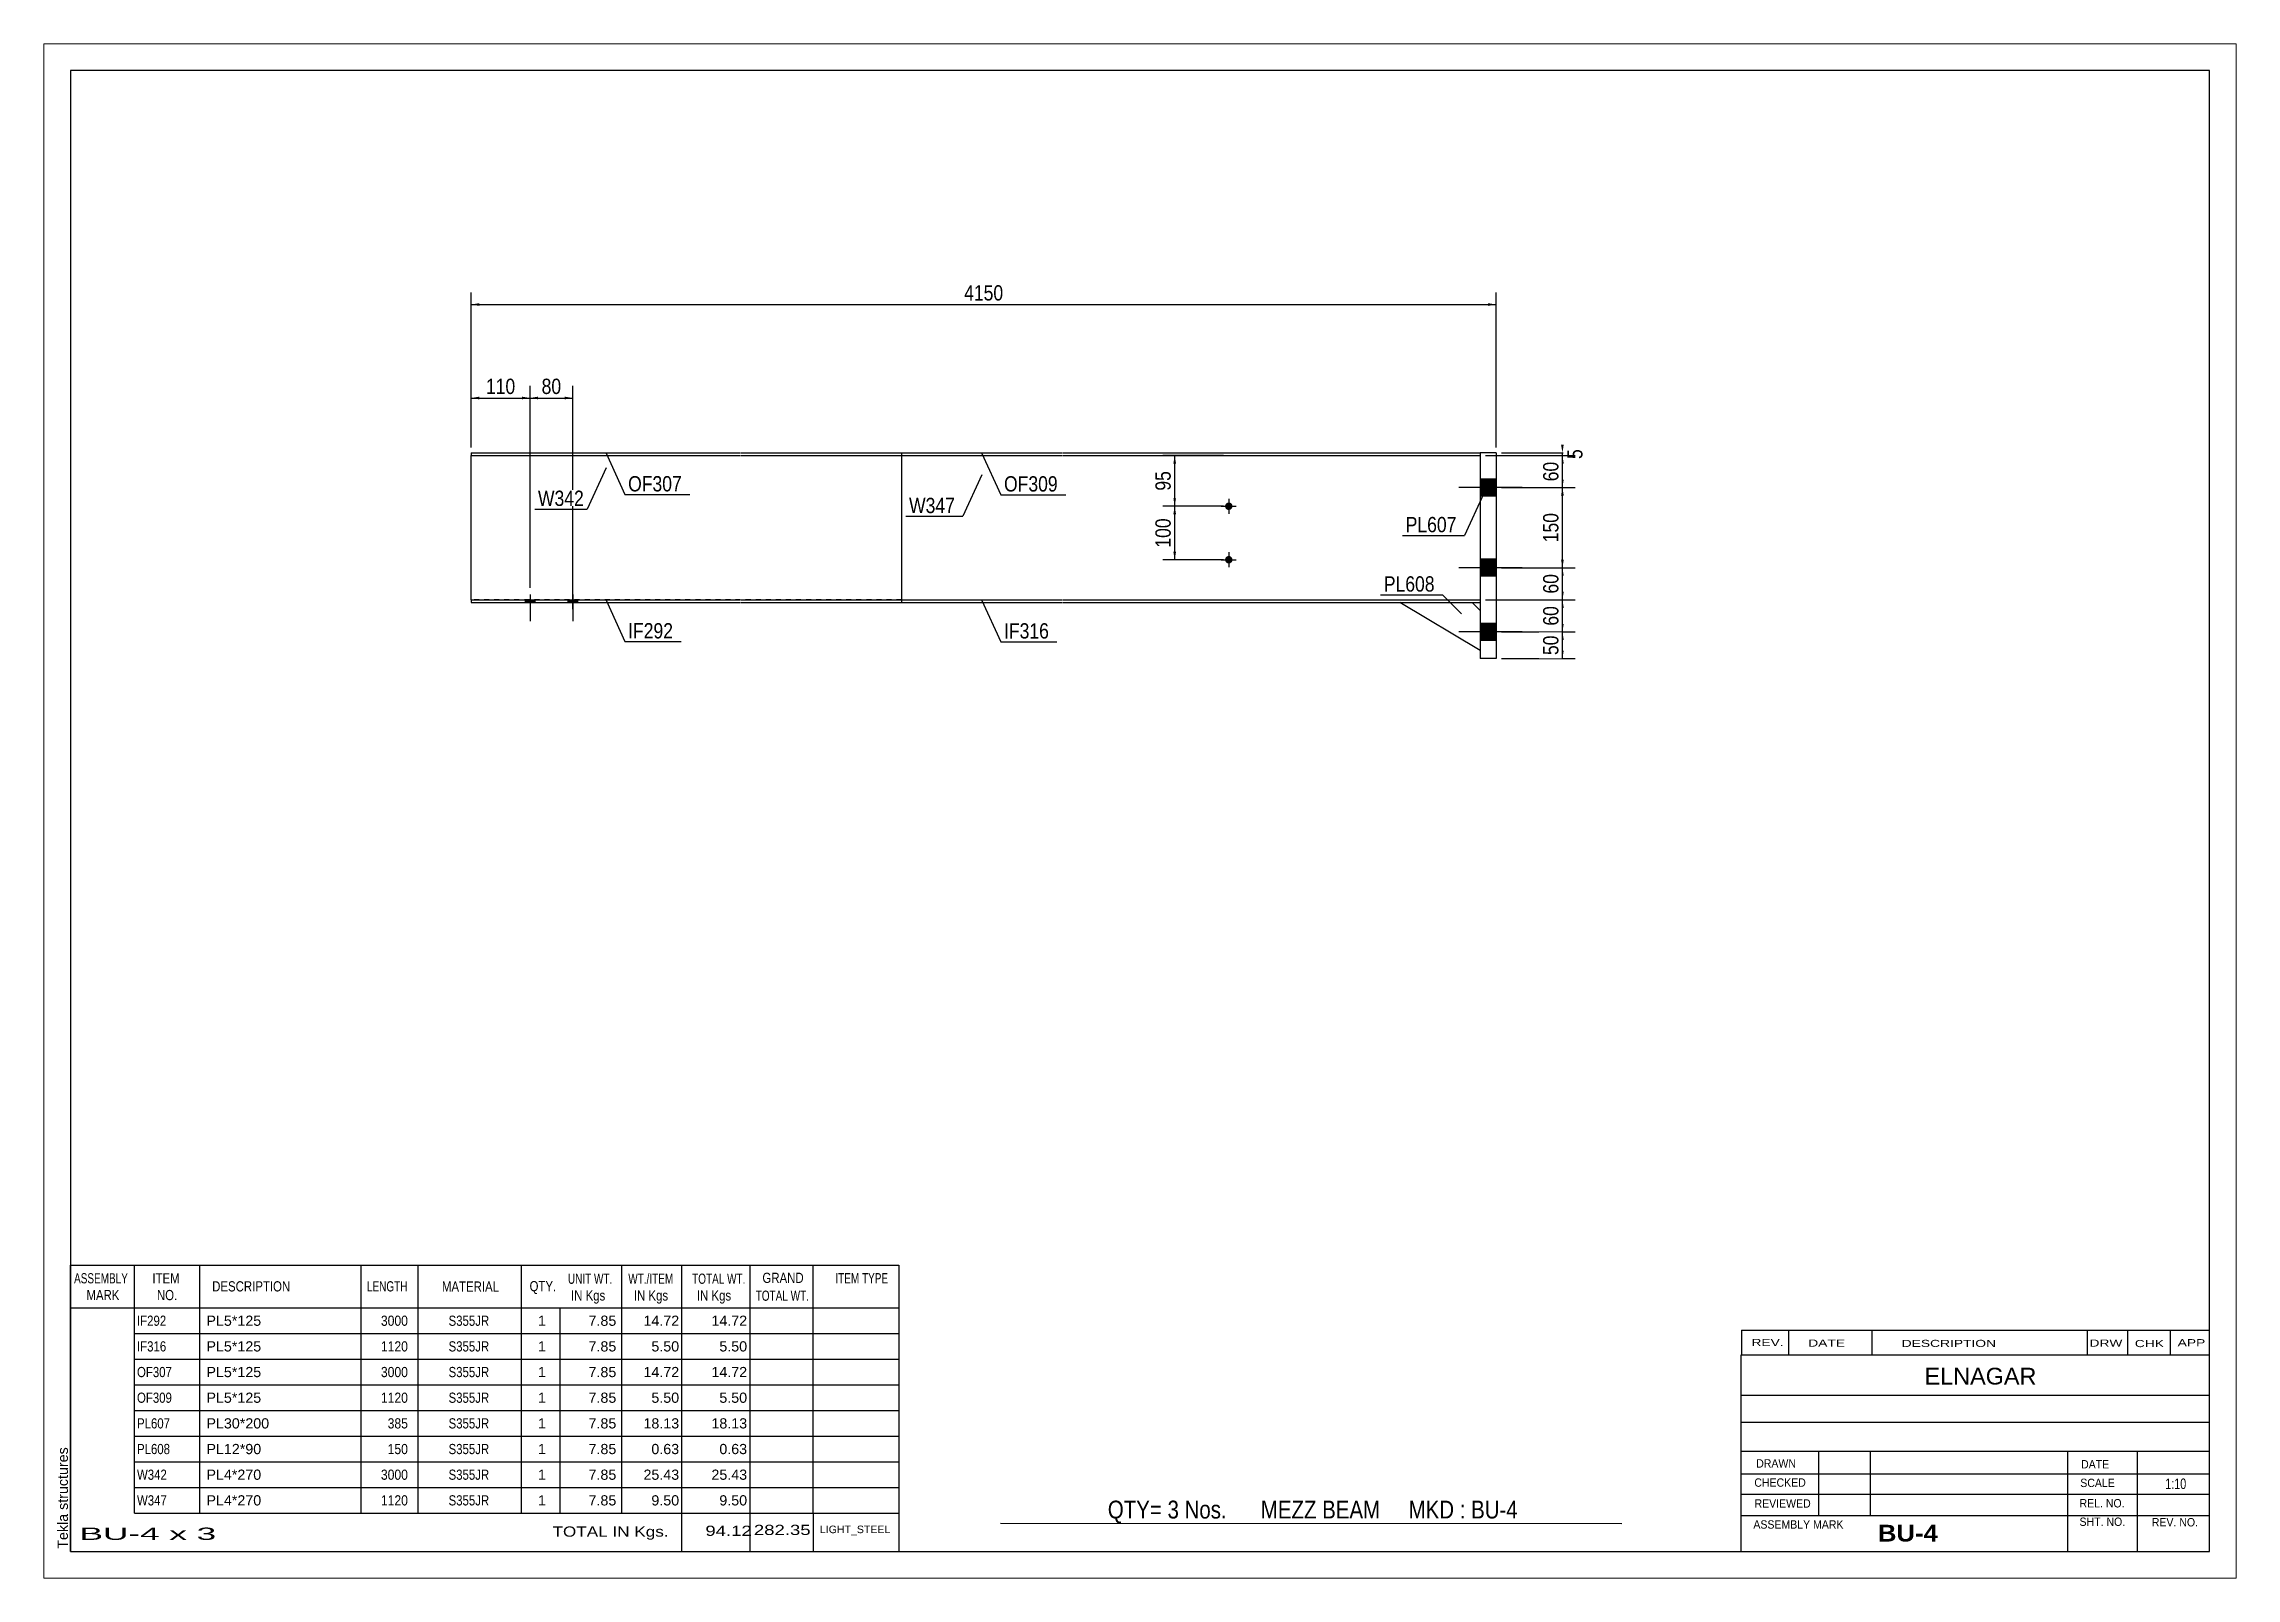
# Paper-space layout 'Layout1' of a CAD drawing. Header units: millimetres. Extents: x 0 to 410, y 0 to 287.
# The model-space entities are those that its viewports show. They can reach past a viewport. Long polylines and large blocks are cut down to what shows.
import ezdxf

# ---------------------------------------------------------------- set-up
doc = ezdxf.new("R2010")
doc.units = ezdxf.units.MM
doc.linetypes.add('DXK_LINE_DOT1', pattern=[1.8814, 0.9407, -0.9407])
doc.layers.add('Viewport layer', color=7, linetype='Continuous', plot=False)
doc.styles.add('Arial', font='ARIAL.TTF', dxfattribs={"height": 0.2})
doc.styles.add('Arial Bold', font='ARIALBD.TTF', dxfattribs={"height": 0.2})
doc.styles.add('Arial Narrow', font='ARIALN.TTF', dxfattribs={"height": 0.2})

# ---------------------------------------------------------------- blocks, each defined once
blk = doc.blocks.new('Unknown-624482999-1726')
at = {"color": 5, "linetype": 'Continuous'}
for p, q in [((325.08, 85.5), (-74.92, 85.5)), ((-74.92, 85.5), (-74.92, -191.5)), ((325.08, -191.5), (325.08, 85.5)), ((-74.92, -191.5), (325.08, -191.5))]:
    blk.add_line(p, q, dxfattribs=at)
at = {"color": 174, "linetype": 'Continuous', "style": 'Arial'}
blk.add_text('Tekla structures', height=1.9102, rotation=90, dxfattribs=at).set_placement((-75.42, -191))
blk = doc.blocks.new('Part-624482999-2850 - 1214')
at = {"color": 2, "linetype": 'Continuous'}
for p, q in [((80.49, -13.5), (80.49, -14)), ((80.49, -13.5), (110.49, -13.5)), ((80.49, -14), (110.49, -14)), ((110.59, -13.5), (188.68, -13.5)), ((110.59, -14), (188.68, -14))]:
    blk.add_line(p, q, dxfattribs=at)
at = {"color": 7, "linetype": 'DXK_LINE_DOT1'}
blk.add_line((188.68, -13.5), (188.68, -14), dxfattribs=at)
blk = doc.blocks.new('Part-624482999-2842 - 1214')
at = {"color": 2, "linetype": 'Continuous'}
for p, q in [((0, 14), (0, 13.5)), ((0, 14), (50.39, 14)), ((0, 13.5), (50.39, 13.5)), ((50.49, 14), (80.49, 14)), ((50.49, 13.5), (80.49, 13.5)), ((80.49, 14), (80.49, 13.5))]:
    blk.add_line(p, q, dxfattribs=at)
blk = doc.blocks.new('Part-624482999-2844 - 1214')
at = {"color": 2, "linetype": 'Continuous'}
for p, q in [((80.49, 14), (80.49, 13.5)), ((80.49, 14), (110.49, 14)), ((80.49, 13.5), (110.49, 13.5)), ((110.59, 14), (188.68, 14)), ((110.59, 13.5), (188.68, 13.5))]:
    blk.add_line(p, q, dxfattribs=at)
at = {"color": 7, "linetype": 'DXK_LINE_DOT1'}
blk.add_line((188.68, 14), (188.68, 13.5), dxfattribs=at)
blk = doc.blocks.new('Part-624482999-2847 - 1214')
at = {"color": 2, "linetype": 'Continuous'}
blk.add_line((80.49, 13.5), (80.49, -13.5), dxfattribs=at)
at = {"color": 7, "linetype": 'DXK_LINE_DOT1'}
for p, q in [((80.49, 13.5), (110.49, 13.5)), ((110.59, 13.5), (188.68, 13.5)), ((188.68, 13.5), (188.68, -13.5)), ((80.49, -13.5), (110.49, -13.5)), ((110.59, -13.5), (188.68, -13.5))]:
    blk.add_line(p, q, dxfattribs=at)
blk = doc.blocks.new('Part-624482999-2856 - 1214')
at = {"color": 2, "linetype": 'Continuous'}
for p, q in [((188.68, -23), (173.68, -14)), ((187.18, -14), (188.68, -15.5))]:
    blk.add_line(p, q, dxfattribs=at)
at = {"color": 7, "linetype": 'DXK_LINE_DOT1'}
for p, q in [((173.68, -14), (187.18, -14)), ((188.68, -15.5), (188.68, -23))]:
    blk.add_line(p, q, dxfattribs=at)
blk = doc.blocks.new('Part-624482999-2848 - 1214')
at = {"color": 2, "linetype": 'Continuous'}
for p, q in [((0, -13.5), (0, -14)), ((0, -13.5), (50.39, -13.5)), ((0, -14), (50.39, -14)), ((50.49, -13.5), (80.49, -13.5)), ((50.49, -14), (80.49, -14)), ((80.49, -13.5), (80.49, -14))]:
    blk.add_line(p, q, dxfattribs=at)
blk = doc.blocks.new('Part-624482999-2853 - 1214')
at = {"color": 2, "linetype": 'Continuous'}
for p, q in [((191.68, 14), (188.68, 14)), ((188.68, 14), (188.68, -24.5)), ((191.68, 14), (191.68, -24.5)), ((191.68, -24.5), (188.68, -24.5))]:
    blk.add_line(p, q, dxfattribs=at)
blk = doc.blocks.new('Part-624482999-2858 - 1214')
at = {"color": 2, "linetype": 'Continuous'}
for p, q in [((0, -13.5), (0, 13.5)), ((80.49, 13.5), (80.49, -13.5))]:
    blk.add_line(p, q, dxfattribs=at)
at = {"color": 7, "linetype": 'DXK_LINE_DOT1'}
for p, q in [((0, 13.5), (50.39, 13.5)), ((50.49, 13.5), (80.49, 13.5)), ((50.39, -13.5), (0, -13.5)), ((80.49, -13.5), (50.49, -13.5))]:
    blk.add_line(p, q, dxfattribs=at)
blk = doc.blocks.new('Bolt-624482999-2859 - 1214')
at = {"linetype": 'Continuous'}
for points in [[(141.68, 4.7), (141.83, 4.69), (141.97, 4.64), (142.09, 4.57), (142.2, 4.47), (142.29, 4.35), (142.35, 4.22), (142.38, 4.07), (142.38, 3.93), (142.35, 3.79), (142.29, 3.65), (142.2, 3.53), (142.09, 3.44), (141.97, 3.36), (141.83, 3.32), (141.68, 3.3), (141.54, 3.32), (141.4, 3.36), (141.27, 3.44), (141.16, 3.53), (141.08, 3.65), (141.02, 3.79), (140.99, 3.93), (140.99, 4.07), (141.02, 4.22), (141.08, 4.35), (141.16, 4.47), (141.27, 4.57), (141.4, 4.64), (141.54, 4.69)], [(141.68, -5.3), (141.83, -5.31), (141.97, -5.36), (142.09, -5.43), (142.2, -5.53), (142.29, -5.65), (142.35, -5.78), (142.38, -5.93), (142.38, -6.07), (142.35, -6.21), (142.29, -6.35), (142.2, -6.47), (142.09, -6.56), (141.97, -6.64), (141.83, -6.68), (141.68, -6.7), (141.54, -6.68), (141.4, -6.64), (141.27, -6.56), (141.16, -6.47), (141.08, -6.35), (141.02, -6.21), (140.99, -6.07), (140.99, -5.93), (141.02, -5.78), (141.08, -5.65), (141.16, -5.53), (141.27, -5.43), (141.4, -5.36), (141.54, -5.31)]]:
    blk.add_hatch(color=3, dxfattribs=at).paths.add_polyline_path(points)
at = {"color": 3, "linetype": 'Continuous'}
for p, q in [((141.68, 5.4), (141.68, 2.6)), ((140.28, 4), (143.08, 4)), ((140.28, -6), (143.08, -6)), ((141.68, -4.6), (141.68, -7.4))]:
    blk.add_line(p, q, dxfattribs=at)
blk = doc.blocks.new('Bolt-624482999-2860 - 1214')
at = {"linetype": 'Continuous'}
for points in [[(11.9, -13.5), (10.1, -13.5), (10.1, -14), (11.9, -14)], [(11.9, -13.5), (10.1, -13.5), (10.1, -14), (11.9, -14)], [(19.9, -13.5), (18.1, -13.5), (18.1, -14), (19.9, -14)], [(19.9, -13.5), (18.1, -13.5), (18.1, -14), (19.9, -14)]]:
    blk.add_hatch(color=3, dxfattribs=at).paths.add_polyline_path(points)
at = {"color": 3, "linetype": 'Continuous'}
for p, q in [((10.1, -13.5), (10.1, -14)), ((10.1, -13.5), (10.1, -14)), ((11, -12.5), (11, -17.5)), ((11, -12.5), (11, -17.5)), ((11.9, -13.5), (11.9, -14)), ((11.9, -13.5), (11.9, -14)), ((18.1, -13.5), (18.1, -14)), ((18.1, -13.5), (18.1, -14)), ((19, -12.5), (19, -17.5)), ((19, -12.5), (19, -17.5)), ((19.9, -13.5), (19.9, -14)), ((19.9, -13.5), (19.9, -14))]:
    blk.add_line(p, q, dxfattribs=at)
blk = doc.blocks.new('Bolt-624482999-2862 - 1214')
at = {"linetype": 'Continuous'}
for points in [[(188.68, 9.1), (188.68, 5.9), (191.68, 5.9), (191.68, 9.1)], [(188.68, 9.1), (188.68, 5.9), (191.68, 5.9), (191.68, 9.1)], [(188.68, -5.9), (188.68, -9.1), (191.68, -9.1), (191.68, -5.9)], [(188.68, -5.9), (188.68, -9.1), (191.68, -9.1), (191.68, -5.9)], [(188.68, -17.9), (188.68, -21.1), (191.68, -21.1), (191.68, -17.9)], [(188.68, -17.9), (188.68, -21.1), (191.68, -21.1), (191.68, -17.9)]]:
    blk.add_hatch(color=3, dxfattribs=at).paths.add_polyline_path(points)
at = {"color": 3, "linetype": 'Continuous'}
for p, q in [((191.68, 9.1), (188.68, 9.1)), ((191.68, 9.1), (188.68, 9.1)), ((196.58, 7.5), (184.68, 7.5)), ((196.58, 7.5), (184.68, 7.5)), ((191.68, 5.9), (188.68, 5.9)), ((191.68, 5.9), (188.68, 5.9)), ((196.58, -7.5), (184.68, -7.5)), ((196.58, -7.5), (184.68, -7.5)), ((191.68, -5.9), (188.68, -5.9)), ((191.68, -5.9), (188.68, -5.9)), ((191.68, -9.1), (188.68, -9.1)), ((191.68, -9.1), (188.68, -9.1)), ((196.58, -19.5), (184.68, -19.5)), ((196.58, -19.5), (184.68, -19.5)), ((191.68, -17.9), (188.68, -17.9)), ((191.68, -17.9), (188.68, -17.9)), ((191.68, -21.1), (188.68, -21.1)), ((191.68, -21.1), (188.68, -21.1))]:
    blk.add_line(p, q, dxfattribs=at)
blk = doc.blocks.new('StraightDimension-624482999-3380 - 1214')
at = {"linetype": 'Continuous'}
for points in [[(1.5, 24), (0, 24.25), (1.5, 24.5)], [(9.5, 24.5), (11, 24.25), (9.5, 24)]]:
    blk.add_hatch(color=7, dxfattribs=at).paths.add_polyline_path(points)
at = {"color": 7, "linetype": 'Continuous'}
for p, q in [((0, 15), (0, 26.5)), ((11, -11.25), (11, 26.5)), ((0, 24.25), (11, 24.25))]:
    blk.add_line(p, q, dxfattribs=at)
at = {"color": 0}
blk.add_wipeout([(8.84, 24.4), (8.84, 28.6), (2.16, 28.6), (2.16, 24.4)], dxfattribs=at)
at = {"color": 3, "style": 'Arial Narrow'}
blk.add_text('110', height=2.863, dxfattribs=at).set_placement((2.76, 25))
blk = doc.blocks.new('StraightDimension-624482999-3320 - 1214')
at = {"linetype": 'Continuous'}
for points in [[(131.32, 12), (131.57, 13.5), (131.82, 12)], [(131.82, 5.5), (131.57, 4), (131.32, 5.5)]]:
    blk.add_hatch(color=7, dxfattribs=at).paths.add_polyline_path(points)
at = {"color": 7, "linetype": 'Continuous'}
for p, q in [((140.68, 13.5), (129.32, 13.5)), ((131.57, 4), (131.57, 13.5)), ((140.68, 4), (129.32, 4))]:
    blk.add_line(p, q, dxfattribs=at)
at = {"color": 0}
blk.add_wipeout([(131.42, 11.18), (127.22, 11.18), (127.22, 6.32), (131.42, 6.32)], dxfattribs=at)
at = {"color": 3, "style": 'Arial Narrow'}
blk.add_text('95', height=2.863, rotation=90.0002, dxfattribs=at).set_placement((130.82, 6.92))
blk = doc.blocks.new('StraightDimension-624482999-3261 - 1214')
at = {"linetype": 'Continuous'}
for points in [[(204.33, 15.5), (204.08, 14), (203.83, 15.5)], [(203.83, 12), (204.08, 13.5), (204.33, 12)]]:
    blk.add_hatch(color=7, dxfattribs=at).paths.add_polyline_path(points)
at = {"color": 7, "linetype": 'Continuous'}
for p, q in [((189.68, 13.5), (206.33, 13.5)), ((192.68, 14), (206.33, 14)), ((204.08, 13.5), (204.08, 14))]:
    blk.add_line(p, q, dxfattribs=at)
at = {"color": 0}
blk.add_wipeout([(208.43, 15.26), (204.23, 15.26), (204.23, 12.24), (208.43, 12.24)], dxfattribs=at)
at = {"color": 3, "style": 'Arial Narrow'}
blk.add_text('5', height=2.86, rotation=90.0002, dxfattribs=at).set_placement((207.83, 12.84))
blk = doc.blocks.new('StraightDimension-624482999-3264 - 1214')
at = {"linetype": 'Continuous'}
for points in [[(203.83, -9), (204.08, -7.5), (204.33, -9)], [(204.33, -12), (204.08, -13.5), (203.83, -12)]]:
    blk.add_hatch(color=7, dxfattribs=at).paths.add_polyline_path(points)
at = {"color": 7, "linetype": 'Continuous'}
for p, q in [((192.68, -7.5), (206.48, -7.5)), ((204.08, -13.5), (204.08, -7.5)), ((189.68, -13.5), (206.48, -13.5))]:
    blk.add_line(p, q, dxfattribs=at)
at = {"color": 0}
blk.add_wipeout([(203.93, -8.07), (199.73, -8.07), (199.73, -12.93), (203.93, -12.93)], dxfattribs=at)
at = {"color": 3, "style": 'Arial Narrow'}
blk.add_text('60', height=2.863, rotation=90.0002, dxfattribs=at).set_placement((203.33, -12.33))
blk = doc.blocks.new('StraightDimension-624482999-3250 - 1214')
at = {"linetype": 'Continuous'}
for points in [[(1.5, 41.49), (0, 41.74), (1.5, 41.99)], [(190.18, 41.99), (191.68, 41.74), (190.18, 41.49)]]:
    blk.add_hatch(color=7, dxfattribs=at).paths.add_polyline_path(points)
at = {"color": 7, "linetype": 'Continuous'}
for p, q in [((0, 15), (0, 43.99)), ((0, 41.74), (191.68, 41.74)), ((191.68, 15), (191.68, 43.99))]:
    blk.add_line(p, q, dxfattribs=at)
at = {"color": 0}
blk.add_wipeout([(100.1, 41.89), (100.1, 46.09), (91.59, 46.09), (91.59, 41.89)], dxfattribs=at)
at = {"color": 3, "style": 'Arial Narrow'}
blk.add_text('4150', height=2.863, dxfattribs=at).set_placement((92.19, 42.49))
blk = doc.blocks.new('StraightDimension-624482999-3262 - 1214')
at = {"linetype": 'Continuous'}
for points in [[(203.83, 12), (204.08, 13.5), (204.33, 12)], [(204.33, 9), (204.08, 7.5), (203.83, 9)]]:
    blk.add_hatch(color=7, dxfattribs=at).paths.add_polyline_path(points)
at = {"color": 7, "linetype": 'Continuous'}
for p, q in [((189.68, 13.5), (206.48, 13.5)), ((204.08, 7.5), (204.08, 13.5)), ((192.68, 7.5), (206.48, 7.5))]:
    blk.add_line(p, q, dxfattribs=at)
at = {"color": 0}
blk.add_wipeout([(203.93, 12.93), (199.73, 12.93), (199.73, 8.07), (203.93, 8.07)], dxfattribs=at)
at = {"color": 3, "style": 'Arial Narrow'}
blk.add_text('60', height=2.863, rotation=90.0002, dxfattribs=at).set_placement((203.33, 8.67))
blk = doc.blocks.new('StraightDimension-624482999-3263 - 1214')
at = {"linetype": 'Continuous'}
for points in [[(203.83, 6), (204.08, 7.5), (204.33, 6)], [(204.33, -6), (204.08, -7.5), (203.83, -6)]]:
    blk.add_hatch(color=7, dxfattribs=at).paths.add_polyline_path(points)
at = {"color": 7, "linetype": 'Continuous'}
for p, q in [((192.68, 7.5), (206.48, 7.5)), ((204.08, -7.5), (204.08, 7.5)), ((192.68, -7.5), (206.48, -7.5))]:
    blk.add_line(p, q, dxfattribs=at)
at = {"color": 0}
blk.add_wipeout([(203.93, 3.34), (199.73, 3.34), (199.73, -3.34), (203.93, -3.34)], dxfattribs=at)
at = {"color": 3, "style": 'Arial Narrow'}
blk.add_text('150', height=2.863, rotation=90.0002, dxfattribs=at).set_placement((203.33, -2.74))
blk = doc.blocks.new('StraightDimension-624482999-3265 - 1214')
at = {"linetype": 'Continuous'}
for points in [[(203.83, -15), (204.08, -13.5), (204.33, -15)], [(204.33, -18), (204.08, -19.5), (203.83, -18)]]:
    blk.add_hatch(color=7, dxfattribs=at).paths.add_polyline_path(points)
at = {"color": 7, "linetype": 'Continuous'}
for p, q in [((189.68, -13.5), (206.48, -13.5)), ((204.08, -19.5), (204.08, -13.5)), ((192.68, -19.5), (206.48, -19.5))]:
    blk.add_line(p, q, dxfattribs=at)
at = {"color": 0}
blk.add_wipeout([(203.93, -14.07), (199.73, -14.07), (199.73, -18.93), (203.93, -18.93)], dxfattribs=at)
at = {"color": 3, "style": 'Arial Narrow'}
blk.add_text('60', height=2.863, rotation=90.0002, dxfattribs=at).set_placement((203.33, -18.33))
blk = doc.blocks.new('StraightDimension-624482999-3266 - 1214')
at = {"linetype": 'Continuous'}
for points in [[(203.83, -21), (204.08, -19.5), (204.33, -21)], [(204.33, -23), (204.08, -24.5), (203.83, -23)]]:
    blk.add_hatch(color=7, dxfattribs=at).paths.add_polyline_path(points)
at = {"color": 7, "linetype": 'Continuous'}
for p, q in [((192.68, -19.5), (206.48, -19.5)), ((204.08, -24.5), (204.08, -19.5)), ((192.68, -24.5), (206.48, -24.5))]:
    blk.add_line(p, q, dxfattribs=at)
at = {"color": 0}
blk.add_wipeout([(203.93, -19.57), (199.73, -19.57), (199.73, -24.43), (203.93, -24.43)], dxfattribs=at)
at = {"color": 3, "style": 'Arial Narrow'}
blk.add_text('50', height=2.863, rotation=90.0002, dxfattribs=at).set_placement((203.33, -23.83))
blk = doc.blocks.new('StraightDimension-624482999-3321 - 1214')
at = {"linetype": 'Continuous'}
for points in [[(131.32, 2.5), (131.57, 4), (131.82, 2.5)], [(131.82, -4.5), (131.57, -6), (131.32, -4.5)]]:
    blk.add_hatch(color=7, dxfattribs=at).paths.add_polyline_path(points)
at = {"color": 7, "linetype": 'Continuous'}
for p, q in [((140.68, 4), (129.32, 4)), ((131.57, -6), (131.57, 4)), ((140.68, -6), (129.32, -6))]:
    blk.add_line(p, q, dxfattribs=at)
at = {"color": 0}
blk.add_wipeout([(131.42, 2.34), (127.22, 2.34), (127.22, -4.34), (131.42, -4.34)], dxfattribs=at)
at = {"color": 3, "style": 'Arial Narrow'}
blk.add_text('100', height=2.863, rotation=90.0002, dxfattribs=at).set_placement((130.82, -3.74))
blk = doc.blocks.new('StraightDimension-624482999-3379 - 1214')
at = {"linetype": 'Continuous'}
for points in [[(12.5, 24), (11, 24.25), (12.5, 24.5)], [(17.5, 24.5), (19, 24.25), (17.5, 24)]]:
    blk.add_hatch(color=7, dxfattribs=at).paths.add_polyline_path(points)
at = {"color": 7, "linetype": 'Continuous'}
for p, q in [((11, -11.25), (11, 26.5)), ((19, -15.25), (19, 26.5)), ((11, 24.25), (19, 24.25))]:
    blk.add_line(p, q, dxfattribs=at)
at = {"color": 0}
blk.add_wipeout([(17.43, 24.4), (17.43, 28.6), (12.57, 28.6), (12.57, 24.4)], dxfattribs=at)
at = {"color": 3, "style": 'Arial Narrow'}
blk.add_text('80', height=2.863, dxfattribs=at).set_placement((13.17, 25))
blk = doc.blocks.new('CBS_BOM-624482999-3395')
at = {"color": 7, "linetype": 'Continuous'}
for p, q in [((-74.95, -145.93), (-74.95, -137.93)), ((-74.95, -137.93), (79.97, -137.93)), ((-62.95, -145.93), (-62.95, -137.93)), ((-50.76, -145.93), (-50.76, -137.93)), ((-20.6, -145.93), (-20.6, -137.93)), ((-9.92, -145.93), (-9.92, -137.93)), ((9.4, -145.93), (9.4, -137.93)), ((28.2, -145.93), (28.2, -137.93)), ((39.41, -145.93), (39.41, -137.93)), ((52.2, -145.93), (52.2, -137.93)), ((63.95, -145.93), (63.95, -137.93)), ((79.97, -137.94), (79.97, -145.92)), ((-74.95, -145.93), (79.97, -145.93)), ((-74.95, -150.73), (-74.95, -145.93)), ((-62.95, -150.73), (-62.95, -145.93)), ((-50.76, -150.73), (-50.76, -145.93)), ((-20.6, -150.73), (-20.6, -145.93)), ((-9.92, -150.73), (-9.92, -145.93)), ((9.4, -150.73), (9.4, -145.93)), ((16.66, -150.73), (16.66, -145.93)), ((28.2, -150.73), (28.2, -145.93)), ((39.41, -150.73), (39.41, -145.93)), ((52.2, -150.73), (52.2, -145.93)), ((63.96, -150.73), (63.96, -145.93)), ((79.97, -145.94), (79.97, -150.73)), ((-74.95, -155.53), (-74.95, -150.73)), ((-62.95, -150.73), (79.97, -150.73)), ((-62.95, -155.53), (-62.95, -150.73)), ((-50.76, -155.53), (-50.76, -150.73)), ((-20.6, -155.53), (-20.6, -150.73)), ((-9.92, -155.53), (-9.92, -150.73)), ((9.4, -155.53), (9.4, -150.73)), ((16.66, -155.53), (16.66, -150.73)), ((28.2, -155.53), (28.2, -150.73)), ((39.41, -155.53), (39.41, -150.73)), ((52.2, -155.53), (52.2, -150.73)), ((63.96, -155.53), (63.96, -150.73)), ((79.97, -150.74), (79.97, -155.53)), ((-74.95, -160.33), (-74.95, -155.53)), ((-62.95, -155.53), (79.97, -155.53)), ((-62.95, -160.33), (-62.95, -155.53)), ((-50.76, -160.33), (-50.76, -155.53)), ((-20.6, -160.33), (-20.6, -155.53)), ((-9.92, -160.33), (-9.92, -155.53)), ((9.4, -160.33), (9.4, -155.53)), ((16.66, -160.33), (16.66, -155.53)), ((28.2, -160.33), (28.2, -155.53)), ((39.41, -160.33), (39.41, -155.53)), ((52.2, -160.33), (52.2, -155.53)), ((63.96, -160.33), (63.96, -155.53)), ((79.97, -155.54), (79.97, -160.33)), ((-74.95, -165.13), (-74.95, -160.33)), ((-62.95, -160.33), (79.97, -160.33)), ((-62.95, -165.13), (-62.95, -160.33)), ((-50.76, -165.13), (-50.76, -160.33)), ((-20.6, -165.13), (-20.6, -160.33)), ((-9.92, -165.13), (-9.92, -160.33)), ((9.4, -165.13), (9.4, -160.33)), ((16.66, -165.13), (16.66, -160.33)), ((28.2, -165.13), (28.2, -160.33)), ((39.41, -165.13), (39.41, -160.33)), ((52.2, -165.13), (52.2, -160.33)), ((63.96, -165.13), (63.96, -160.33)), ((79.97, -160.34), (79.97, -165.13)), ((-74.95, -169.93), (-74.95, -165.13)), ((-62.95, -165.13), (79.97, -165.13)), ((-62.95, -169.93), (-62.95, -165.13)), ((-50.76, -169.93), (-50.76, -165.13)), ((-20.6, -169.93), (-20.6, -165.13)), ((-9.92, -169.93), (-9.92, -165.13)), ((9.4, -169.93), (9.4, -165.13)), ((16.66, -169.93), (16.66, -165.13)), ((28.2, -169.93), (28.2, -165.13)), ((39.41, -169.93), (39.41, -165.13)), ((52.2, -169.93), (52.2, -165.13)), ((63.96, -169.93), (63.96, -165.13)), ((79.97, -165.14), (79.97, -169.93)), ((-74.95, -174.73), (-74.95, -169.93)), ((-62.95, -169.93), (79.97, -169.93)), ((-62.95, -174.73), (-62.95, -169.93)), ((-50.76, -174.73), (-50.76, -169.93)), ((-20.6, -174.73), (-20.6, -169.93)), ((-9.92, -174.73), (-9.92, -169.93)), ((9.4, -174.73), (9.4, -169.93)), ((16.66, -174.73), (16.66, -169.93)), ((28.2, -174.73), (28.2, -169.93)), ((39.41, -174.73), (39.41, -169.93)), ((52.2, -174.73), (52.2, -169.93)), ((63.96, -174.73), (63.96, -169.93)), ((79.97, -169.94), (79.97, -174.73)), ((-74.95, -179.53), (-74.95, -174.73)), ((-62.95, -174.73), (79.97, -174.73)), ((-62.95, -179.53), (-62.95, -174.73)), ((-50.76, -179.53), (-50.76, -174.73)), ((-20.6, -179.53), (-20.6, -174.73)), ((-9.92, -179.53), (-9.92, -174.73)), ((9.4, -179.53), (9.4, -174.73)), ((16.66, -179.53), (16.66, -174.73)), ((28.2, -179.53), (28.2, -174.73)), ((39.41, -179.53), (39.41, -174.73)), ((52.2, -179.53), (52.2, -174.73)), ((63.96, -179.53), (63.96, -174.73)), ((79.97, -174.74), (79.97, -179.53)), ((-74.95, -184.33), (-74.95, -179.53)), ((-62.95, -179.53), (79.97, -179.53)), ((-62.95, -184.33), (-62.95, -179.53)), ((-50.76, -184.33), (-50.76, -179.53)), ((-20.6, -184.33), (-20.6, -179.53)), ((-9.92, -184.33), (-9.92, -179.53)), ((9.4, -184.33), (9.4, -179.53)), ((16.66, -184.33), (16.66, -179.53)), ((28.2, -184.33), (28.2, -179.53)), ((39.41, -184.33), (39.41, -179.53)), ((52.2, -184.33), (52.2, -179.53)), ((63.96, -184.33), (63.96, -179.53)), ((79.97, -179.54), (79.97, -184.33)), ((-74.95, -191.53), (-74.95, -184.35)), ((-62.95, -184.33), (79.97, -184.33)), ((39.41, -191.53), (39.41, -184.35)), ((52.2, -191.53), (52.2, -184.35)), ((64, -191.53), (64, -184.35)), ((79.97, -184.33), (79.97, -191.53)), ((-74.95, -191.53), (79.97, -191.53))]:
    blk.add_line(p, q, dxfattribs=at)
at = {"color": 3, "linetype": 'Continuous', "style": 'Arial'}
for s, height, width, p in [('GRAND', 1.91, 0.8, (54.47, -141.28)), ('ASSEMBLY', 1.91, 0.7, (-74.27, -141.36)), ('MARK', 1.91, 0.8, (-71.95, -144.5)), ('ITEM', 1.91, 0.8, (-59.62, -141.36)), ('NO.', 1.91, 0.8, (-58.77, -144.5)), ('DESCRIPTION', 1.9102, 0.8, (-48.44, -142.87)), ('LENGTH', 1.91, 0.7, (-19.49, -142.87)), ('MATERIAL', 1.91, 0.8, (-5.47, -142.91)), ('QTY.', 1.91, 0.8, (10.92, -142.83)), ('UNIT WT.', 1.91, 0.7, (18.09, -141.44)), ('IN Kgs', 1.91, 0.8, (18.67, -144.57)), ('WT./ITEM', 1.91, 0.7, (29.38, -141.44)), ('IN Kgs', 1.91, 0.8, (30.42, -144.57)), ('TOTAL WT.', 1.91, 0.7, (41.32, -141.44)), ('IN Kgs', 1.91, 0.8, (42.21, -144.57)), ('TOTAL WT.', 1.91, 0.7, (53.21, -144.62)), ('ITEM TYPE', 1.91, 0.7, (68.11, -141.35))]:
    blk.add_text(s, height=height, dxfattribs=dict(at, width=width)).set_placement(p)
at = {"color": 7, "linetype": 'Continuous', "style": 'Arial'}
for s, width, p in [('IF292', 0.8, (-62.5, -149.3)), ('3000', 0.85, (-16.88, -149.3)), ('S355JR', 0.8, (-4.23, -149.3)), ('IF316', 0.8, (-62.5, -154.1)), ('1120', 0.85, (-16.88, -154.1)), ('S355JR', 0.8, (-4.23, -154.1)), ('OF307', 0.8, (-62.5, -158.9)), ('3000', 0.85, (-16.88, -158.9)), ('S355JR', 0.8, (-4.23, -158.9)), ('OF309', 0.8, (-62.5, -163.7)), ('1120', 0.85, (-16.88, -163.7)), ('S355JR', 0.8, (-4.23, -163.7)), ('PL607', 0.8, (-62.5, -168.5)), ('385', 0.85, (-15.62, -168.5)), ('S355JR', 0.8, (-4.23, -168.5)), ('PL608', 0.8, (-62.5, -173.3)), ('150', 0.85, (-15.62, -173.3)), ('S355JR', 0.8, (-4.23, -173.3)), ('W342', 0.8, (-62.5, -178.1)), ('3000', 0.85, (-16.88, -178.1)), ('S355JR', 0.8, (-4.23, -178.1)), ('W347', 0.8, (-62.5, -182.9)), ('1120', 0.85, (-16.88, -182.9)), ('S355JR', 0.8, (-4.23, -182.9))]:
    blk.add_text(s, height=1.91, dxfattribs=dict(at, width=width)).set_placement(p)
for s, p in [('PL5*125', (-49.51, -149.3)), ('1', (12.49, -149.3)), ('7.85', (21.95, -149.3)), ('14.72', (32.22, -149.3)), ('14.72', (44.93, -149.3)), ('PL5*125', (-49.51, -154.1)), ('1', (12.49, -154.1)), ('7.85', (21.95, -154.1)), ('5.50', (33.7, -154.1)), ('5.50', (46.41, -154.1)), ('PL5*125', (-49.51, -158.9)), ('1', (12.49, -158.9)), ('7.85', (21.95, -158.9)), ('14.72', (32.22, -158.9)), ('14.72', (44.93, -158.9)), ('PL5*125', (-49.51, -163.7)), ('1', (12.49, -163.7)), ('7.85', (21.95, -163.7)), ('5.50', (33.7, -163.7)), ('5.50', (46.41, -163.7)), ('PL30*200', (-49.51, -168.5)), ('1', (12.49, -168.5)), ('7.85', (21.95, -168.5)), ('18.13', (32.22, -168.5)), ('18.13', (44.93, -168.5)), ('PL12*90', (-49.51, -173.3)), ('1', (12.49, -173.3)), ('7.85', (21.95, -173.3)), ('0.63', (33.7, -173.3)), ('0.63', (46.41, -173.3)), ('PL4*270', (-49.51, -178.1)), ('1', (12.49, -178.1)), ('7.85', (21.95, -178.1)), ('25.43', (32.22, -178.1)), ('25.43', (44.93, -178.1)), ('PL4*270', (-49.51, -182.9)), ('1', (12.49, -182.9)), ('7.85', (21.95, -182.9)), ('9.50', (33.7, -182.9)), ('9.50', (46.41, -182.9))]:
    blk.add_text(s, height=1.91, dxfattribs=at).set_placement(p)
at = {"color": 6, "linetype": 'Continuous', "style": 'Arial'}
for s, height, width, p in [('BU-4 x 3', 2.292, 2.05, (-73.23, -189.34)), ('TOTAL IN Kgs.', 1.9102, 1.2, (15.21, -188.74)), ('94.12', 1.91, 1.3, (43.8, -188.59)), ('282.35', 1.91, 1.3, (52.87, -188.43))]:
    blk.add_text(s, height=height, dxfattribs=dict(at, width=width)).set_placement(p)
blk.add_text('LIGHT_STEEL', height=1.4135, dxfattribs=at).set_placement((65.22, -188.08))
blk = doc.blocks.new('CBS_CALLOFF-624482999-3396')
at = {"color": 7, "linetype": 'Continuous'}
blk.add_line((98.96, -186.23), (215.19, -186.25), dxfattribs=at)
at = {"color": 3, "linetype": 'Continuous', "style": 'Arial Narrow'}
blk.add_text('QTY= 3 Nos.      MEZZ BEAM     MKD : BU-4', height=3.3405, dxfattribs=at).set_placement((119.06, -185.34))
blk = doc.blocks.new('CBS_NAME_BLOG-624482999-3397')
at = {"color": 7, "linetype": 'Continuous'}
for p, q in [((237.49, -191.46), (237.48, -154.75)), ((237.49, -154.75), (325, -154.75)), ((237.49, -162.29), (325.01, -162.29)), ((237.56, -167.34), (325.08, -167.34)), ((237.49, -172.72), (325, -172.72)), ((252.01, -184.82), (252.01, -172.72)), ((261.69, -184.8), (261.69, -172.73)), ((298.61, -191.46), (298.61, -172.73)), ((311.66, -191.46), (311.66, -172.72)), ((237.49, -177.01), (325.08, -177)), ((237.49, -180.76), (325, -180.76)), ((237.49, -184.8), (325, -184.8)), ((237.49, -191.5), (325.08, -191.5))]:
    blk.add_line(p, q, dxfattribs=at)
at = {"color": 3, "linetype": 'Continuous', "style": 'Arial'}
blk.add_text('ELNAGAR', height=3.133, dxfattribs=at).set_placement((271.81, -160.28))
at = {"color": 3, "linetype": 'Continuous'}
for s, height, style, width, p in [('DRAWN', 1.566, 'Arial', 0.9, (240.32, -175.82)), ('DATE', 1.566, 'Arial', 0.9, (301.08, -175.98)), ('CHECKED', 1.566, 'Arial', 0.9, (239.97, -179.4)), ('SCALE', 1.566, 'Arial', 0.9, (300.93, -179.46)), ('1:10', 1.957, 'Arial Narrow', 0.9, (316.82, -179.82)), ('REVIEWED', 1.566, 'Arial', 0.9, (240.01, -183.31)), ('REL. NO.', 1.566, 'Arial', 0.9, (300.79, -183.27)), ('ASSEMBLY MARK', 1.5663, 'Arial', 0.9, (239.79, -187.24)), ('BU-4', 3.131, 'Arial Bold', 1.1, (263.07, -189.65)), ('SHT. NO.', 1.566, 'Arial', 0.9, (300.79, -186.73)), ('REV. NO.', 1.566, 'Arial', 0.9, (314.31, -186.82))]:
    blk.add_text(s, height=height, dxfattribs=dict(at, style=style, width=width)).set_placement(p)
blk = doc.blocks.new('CBS_REVISION-624482999-3398')
at = {"color": 7, "linetype": 'Continuous'}
for p, q in [((237.57, -150.12), (325.07, -150.12)), ((237.57, -150.12), (237.57, -154.75)), ((246.37, -150.12), (246.37, -154.75)), ((261.96, -150.12), (261.96, -154.69)), ((302.22, -150.12), (302.22, -154.75)), ((309.76, -150.12), (309.76, -154.75)), ((317.71, -150.12), (317.71, -154.75)), ((237.57, -154.75), (325.07, -154.75))]:
    blk.add_line(p, q, dxfattribs=at)
at = {"color": 7, "style": 'Arial Narrow', "width": 1.7}
for s, height, p in [('REV.', 1.326, (239.43, -153.08)), ('DATE', 1.326, (250.05, -153.19)), ('DESCRIPTION', 1.3257, (267.53, -153.25)), ('DRW', 1.326, (302.65, -153.19)), ('CHK', 1.326, (311.13, -153.28)), ('APP', 1.326, (319.14, -153.12))]:
    blk.add_text(s, height=height, dxfattribs=at).set_placement(p)
blk = doc.blocks.new('Mark-624482999-3197 - 1214')
at = {"color": 0}
blk.add_wipeout([(39.4, 6.78), (39.4, 9.78), (29.35, 9.78), (29.35, 6.78)], dxfattribs=at)
blk.add_wipeout([(39.4, 6.78), (39.4, 9.78), (29.35, 9.78), (29.35, 6.78)], dxfattribs=at)
at = {"color": 7, "linetype": 'Continuous'}
for p, q in [((25.22, 13.92), (28.75, 6.18)), ((28.75, 6.18), (40.9, 6.18))]:
    blk.add_line(p, q, dxfattribs=at)
at = {"color": 3, "style": 'Arial Narrow'}
blk.add_text('OF307', height=2.863, dxfattribs=at).set_placement((29.35, 6.78))
blk = doc.blocks.new('Mark-624482999-3200 - 1214')
at = {"color": 0}
blk.add_wipeout([(109.69, 6.76), (109.69, 9.76), (99.65, 9.76), (99.65, 6.76)], dxfattribs=at)
blk.add_wipeout([(109.69, 6.76), (109.69, 9.76), (99.65, 9.76), (99.65, 6.76)], dxfattribs=at)
at = {"color": 7, "linetype": 'Continuous'}
for p, q in [((95.51, 13.9), (99.05, 6.16)), ((99.05, 6.16), (111.19, 6.16))]:
    blk.add_line(p, q, dxfattribs=at)
at = {"color": 3, "style": 'Arial Narrow'}
blk.add_text('OF309', height=2.863, dxfattribs=at).set_placement((99.65, 6.76))
blk = doc.blocks.new('Mark-624482999-3203 - 1214')
at = {"color": 0}
blk.add_wipeout([(90.47, 2.72), (90.47, 5.72), (81.89, 5.72), (81.89, 2.72)], dxfattribs=at)
blk.add_wipeout([(90.47, 2.72), (90.47, 5.72), (81.89, 5.72), (81.89, 2.72)], dxfattribs=at)
at = {"color": 7, "linetype": 'Continuous'}
for p in [(95.51, 9.85), (81.29, 2.12)]:
    blk.add_line(p, (91.97, 2.12), dxfattribs=at)
at = {"color": 3, "style": 'Arial Narrow'}
blk.add_text('W347', height=2.863, dxfattribs=at).set_placement((81.89, 2.72))
blk = doc.blocks.new('Mark-624482999-3206 - 1214')
at = {"color": 0}
blk.add_wipeout([(37.76, -20.72), (37.76, -17.72), (29.35, -17.72), (29.35, -20.72)], dxfattribs=at)
blk.add_wipeout([(37.76, -20.72), (37.76, -17.72), (29.35, -17.72), (29.35, -20.72)], dxfattribs=at)
at = {"color": 7, "linetype": 'Continuous'}
for p, q in [((25.22, -13.58), (28.75, -21.32)), ((28.75, -21.32), (39.26, -21.32))]:
    blk.add_line(p, q, dxfattribs=at)
at = {"color": 3, "style": 'Arial Narrow'}
blk.add_text('IF292', height=2.863, dxfattribs=at).set_placement((29.35, -20.72))
blk = doc.blocks.new('Mark-624482999-3209 - 1214')
at = {"color": 0}
blk.add_wipeout([(108.05, -20.74), (108.05, -17.74), (99.65, -17.74), (99.65, -20.74)], dxfattribs=at)
blk.add_wipeout([(108.05, -20.74), (108.05, -17.74), (99.65, -17.74), (99.65, -20.74)], dxfattribs=at)
at = {"color": 7, "linetype": 'Continuous'}
for p, q in [((95.51, -13.6), (99.05, -21.34)), ((99.05, -21.34), (109.55, -21.34))]:
    blk.add_line(p, q, dxfattribs=at)
at = {"color": 3, "style": 'Arial Narrow'}
blk.add_text('IF316', height=2.863, dxfattribs=at).set_placement((99.65, -20.74))
blk = doc.blocks.new('Mark-624482999-3212 - 1214')
at = {"color": 0}
blk.add_wipeout([(184.28, -0.86), (184.28, 2.14), (174.77, 2.14), (174.77, -0.86)], dxfattribs=at)
blk.add_wipeout([(184.28, -0.86), (184.28, 2.14), (174.77, 2.14), (174.77, -0.86)], dxfattribs=at)
at = {"color": 7, "linetype": 'Continuous'}
for p in [(189.31, 6.27), (174.17, -1.46)]:
    blk.add_line(p, (185.78, -1.46), dxfattribs=at)
at = {"color": 3, "style": 'Arial Narrow'}
blk.add_text('PL607', height=2.863, dxfattribs=at).set_placement((174.77, -0.86))
blk = doc.blocks.new('Mark-624482999-3215 - 1214')
at = {"color": 0}
blk.add_wipeout([(180.18, -11.96), (180.18, -8.96), (170.68, -8.96), (170.68, -11.96)], dxfattribs=at)
blk.add_wipeout([(180.18, -11.96), (180.18, -8.96), (170.68, -8.96), (170.68, -11.96)], dxfattribs=at)
at = {"color": 7, "linetype": 'Continuous'}
for p in [(170.08, -12.56), (185.21, -16.09)]:
    blk.add_line(p, (181.68, -12.56), dxfattribs=at)
at = {"color": 3, "style": 'Arial Narrow'}
blk.add_text('PL608', height=2.863, dxfattribs=at).set_placement((170.68, -11.96))
blk = doc.blocks.new('Mark-624482999-3218 - 1214')
at = {"color": 0}
blk.add_wipeout([(21.08, 4.06), (21.08, 7.06), (12.49, 7.06), (12.49, 4.06)], dxfattribs=at)
blk.add_wipeout([(21.08, 4.06), (21.08, 7.06), (12.49, 7.06), (12.49, 4.06)], dxfattribs=at)
at = {"color": 7, "linetype": 'Continuous'}
for p in [(25.22, 11.19), (11.89, 3.46)]:
    blk.add_line(p, (21.68, 3.46), dxfattribs=at)
at = {"color": 3, "style": 'Arial Narrow'}
blk.add_text('W342', height=2.863, dxfattribs=at).set_placement((12.49, 4.06))

msp = doc.modelspace()

# ---------------------------------------------------------------- block references
for name in ['Unknown-624482999-1726', 'Part-624482999-2842 - 1214', 'Part-624482999-2858 - 1214', 'Part-624482999-2844 - 1214', 'Part-624482999-2847 - 1214', 'Part-624482999-2853 - 1214', 'Bolt-624482999-2862 - 1214', 'Bolt-624482999-2859 - 1214', 'Part-624482999-2848 - 1214', 'Bolt-624482999-2860 - 1214', 'Part-624482999-2850 - 1214', 'Part-624482999-2856 - 1214', 'CBS_BOM-624482999-3395', 'CBS_REVISION-624482999-3398', 'CBS_NAME_BLOG-624482999-3397', 'CBS_CALLOFF-624482999-3396']:
    msp.add_blockref(name, (0, 0))

# ---------------------------------------------------------------- next in the draw order: block references
for name in ['StraightDimension-624482999-3380 - 1214', 'StraightDimension-624482999-3320 - 1214', 'StraightDimension-624482999-3261 - 1214', 'StraightDimension-624482999-3264 - 1214', 'Mark-624482999-3215 - 1214', 'Mark-624482999-3206 - 1214', 'Mark-624482999-3209 - 1214']:
    msp.add_blockref(name, (0, 0))

# ---------------------------------------------------------------- next in the draw order: block references
for name in ['StraightDimension-624482999-3250 - 1214', 'StraightDimension-624482999-3321 - 1214', 'StraightDimension-624482999-3265 - 1214']:
    msp.add_blockref(name, (0, 0))

# ---------------------------------------------------------------- next in the draw order: block references
for name in ['StraightDimension-624482999-3379 - 1214', 'Mark-624482999-3197 - 1214', 'Mark-624482999-3200 - 1214', 'StraightDimension-624482999-3262 - 1214', 'StraightDimension-624482999-3266 - 1214']:
    msp.add_blockref(name, (0, 0))

# ---------------------------------------------------------------- next in the draw order: block references
for name in ['Mark-624482999-3218 - 1214', 'Mark-624482999-3203 - 1214', 'Mark-624482999-3212 - 1214', 'StraightDimension-624482999-3263 - 1214']:
    msp.add_blockref(name, (0, 0))

psp = doc.layouts.get("Layout1")

# ---------------------------------------------------------------- viewports
at = {"layer": 'Viewport layer', "view_target_point": (125.08, -53)}
psp.add_viewport(center=(205, 143.5), size=(410, 287), view_center_point=(0, 0), view_height=287, dxfattribs=at)

doc.saveas('drawing.dxf')
